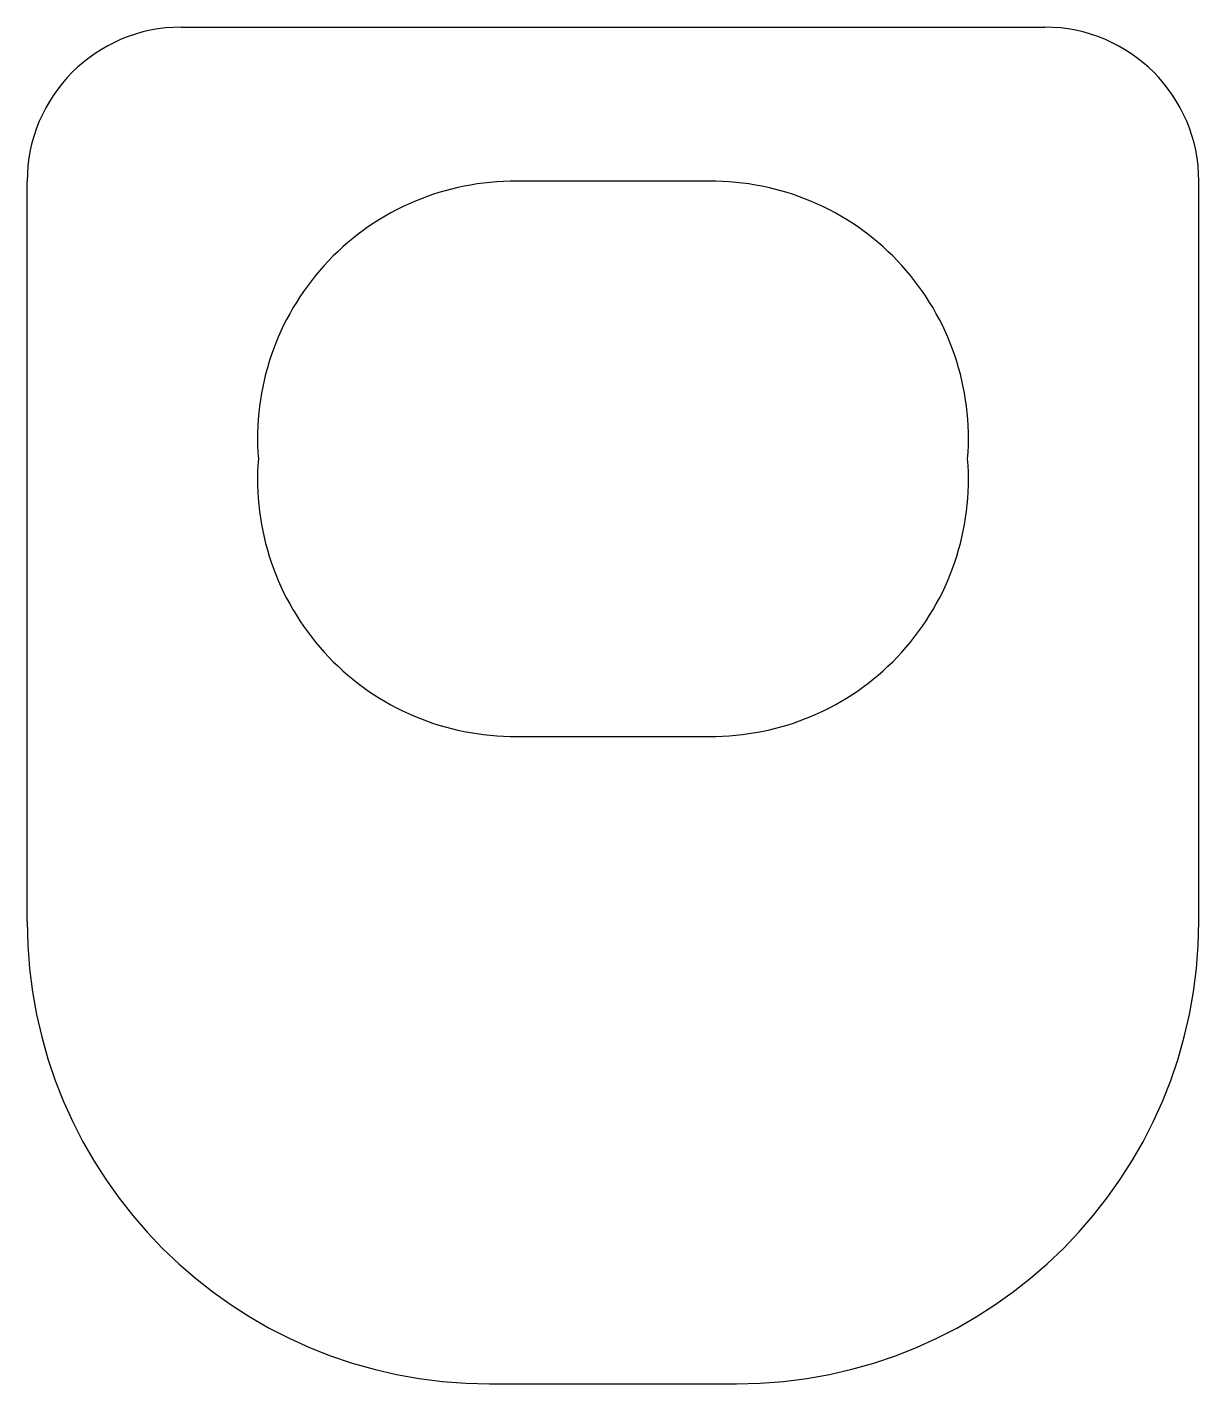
# Model space of a CAD drawing. Header units: millimetres. Extents: x -150 to 610, y -420 to 460.
import ezdxf

# ---------------------------------------------------------------- set-up
doc = ezdxf.new("R2010")
doc.units = ezdxf.units.MM
doc.layers.add('Plaque de verre', color=7, linetype='Continuous', lineweight=25, true_color=0x000000)
doc.layers.add('poele', color=7, linetype='Continuous', lineweight=25, true_color=0x000000)

msp = doc.modelspace()

# ---------------------------------------------------------------- linework, layer by layer
at = {"layer": 'Plaque de verre'}
for p, q in [((-50, 460), (510, 460)), ((-150, -120), (-150, 360)), ((610, -120), (610, 360)), ((150, -420), (310, -420))]:
    msp.add_line(p, q, dxfattribs=at)
for centre, radius, start, end in [((-50, 360), 100, 90, 180), ((510, 360), 100, 0, 90), ((150, -120), 300, 180, 270), ((310, -120), 300, 270, 0)]:
    msp.add_arc(centre, radius, start, end, dxfattribs=at)
at = {"layer": 'poele'}
for p, q in [((296.76, 360), (163.24, 360)), ((296.76, 360), (296.76, 360)), ((163.24, 0), (296.76, 0))]:
    msp.add_line(p, q, dxfattribs=at)
for centre, start, end in [((166.04, 193.44), 90.96536, 184.62631), ((293.96, 193.44), 355.37369, 89.03464), ((166.04, 166.56), 175.37369, 269.03464), ((293.96, 166.56), 270.96536, 4.62631)]:
    msp.add_arc(centre, 166.59, start, end, dxfattribs=at)

doc.saveas('drawing.dxf')
